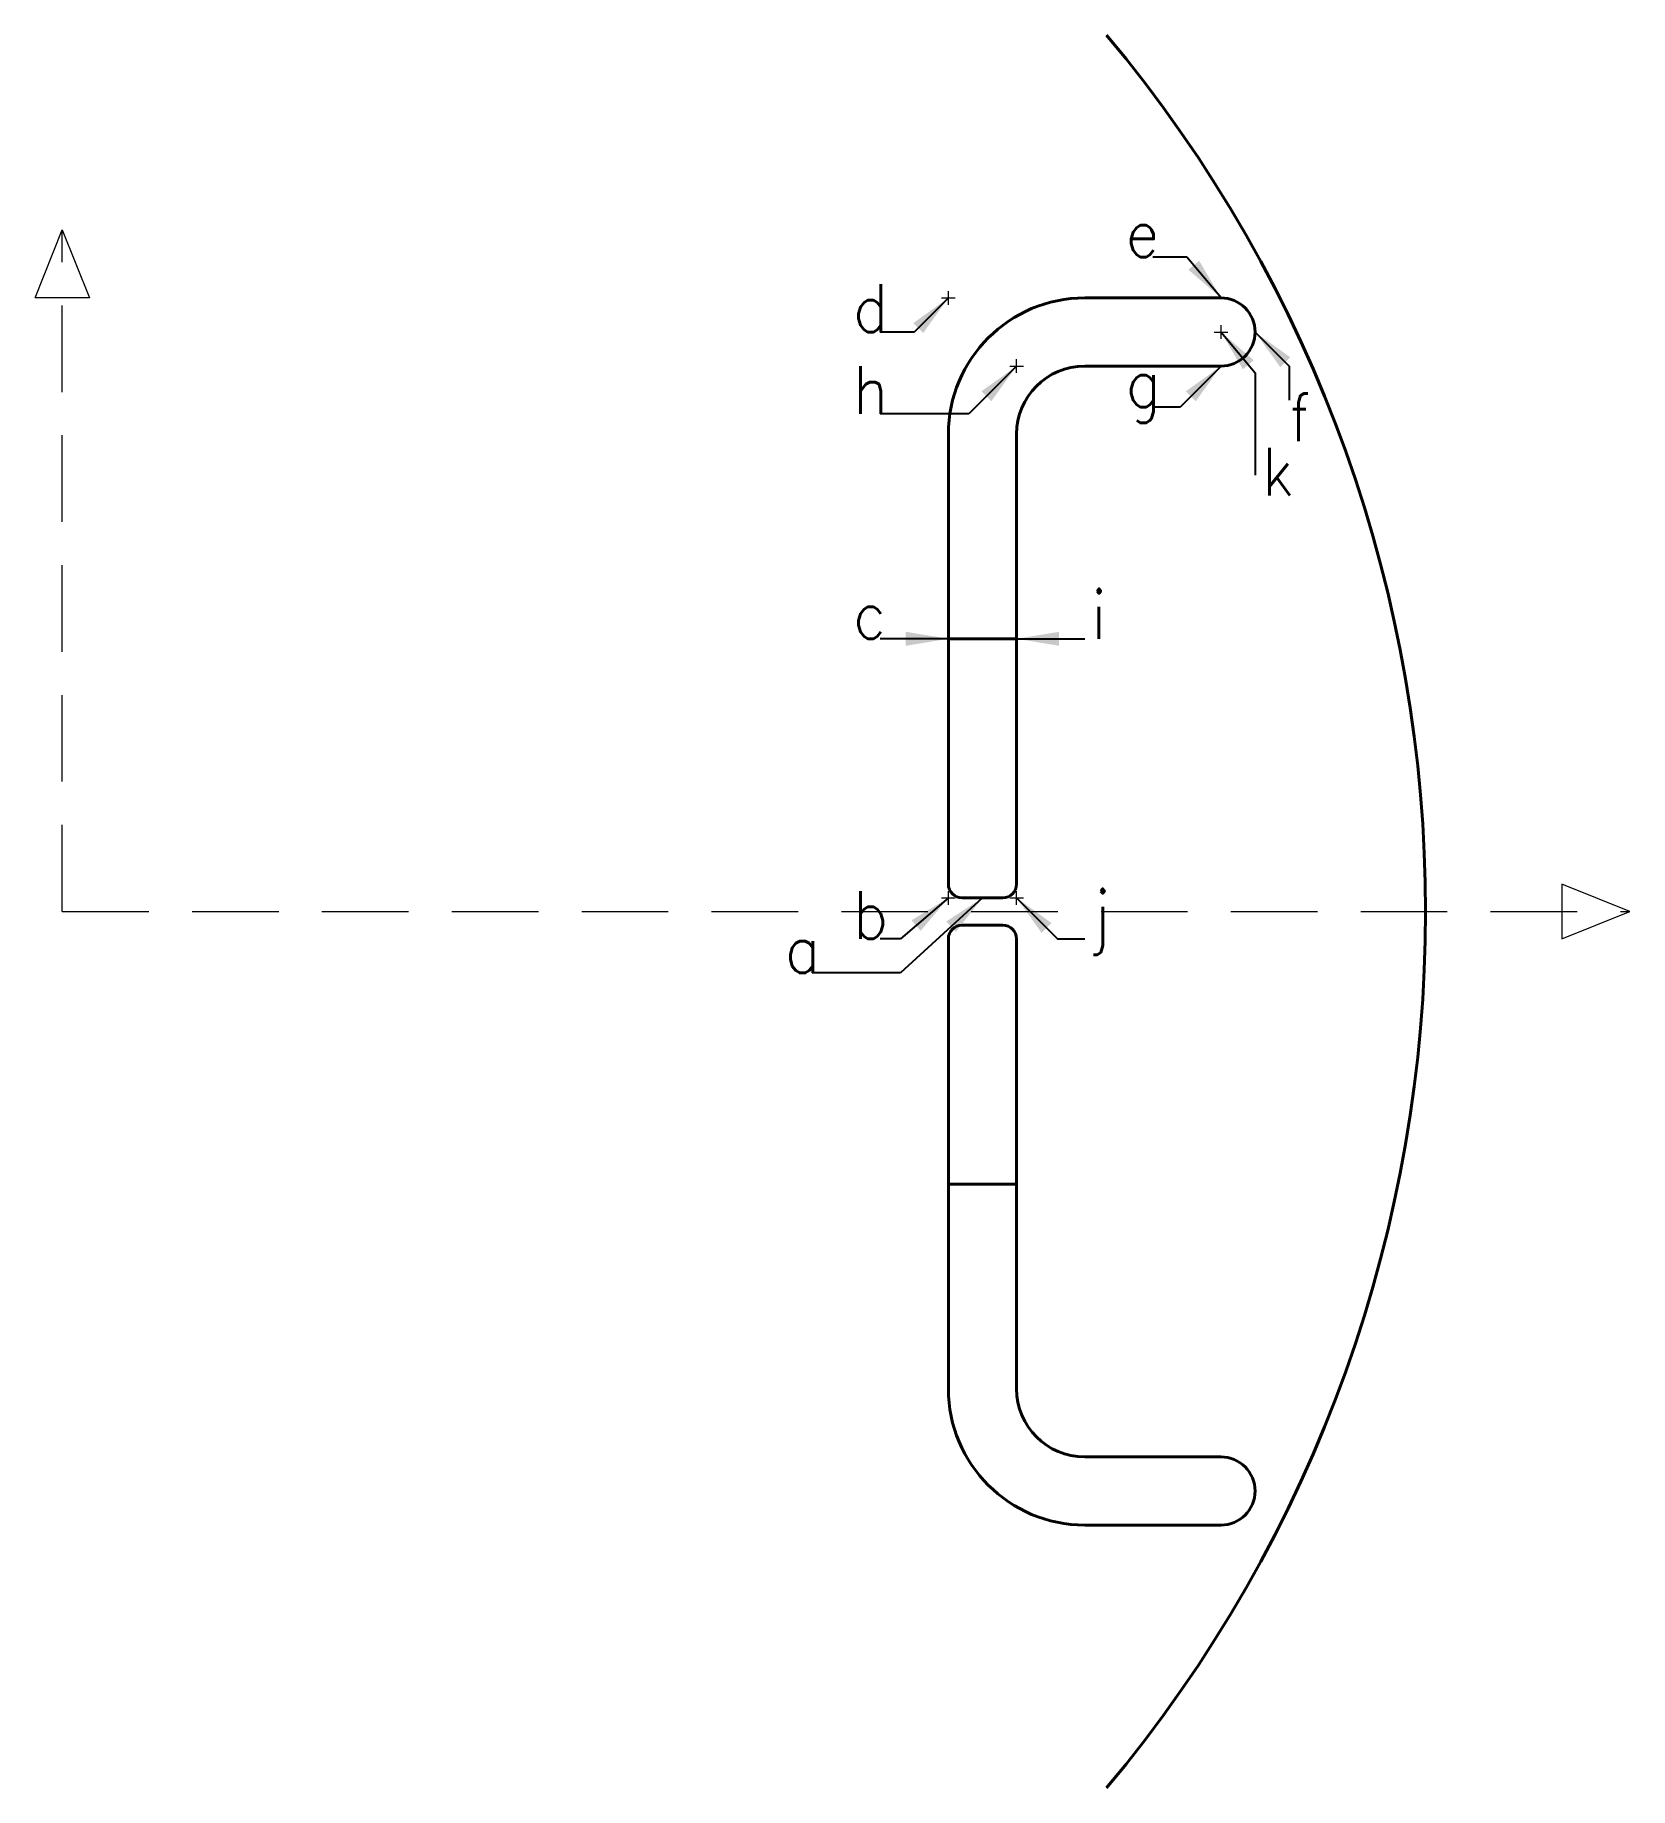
# Model space of a CAD drawing. Extents: x -4 to 230, y -129 to 129.
import ezdxf

# ---------------------------------------------------------------- set-up
doc = ezdxf.new("R2010")
doc.units = 0
doc.header["$PDMODE"] = 2
doc.linetypes.add('DASHED', pattern=[19.05, 12.7, -6.35])
doc.layers.get('0').update_dxf_attribs({"linetype": 'CONTINUOUS', "lineweight": 40})
doc.layers.add('coordinates', color=6, linetype='DASHED', lineweight=9)
doc.layers.add('points_pos', color=1, linetype='CONTINUOUS', lineweight=9)
doc.styles.get("Standard").update_dxf_attribs({"font": 'standard'})
doc.dimstyles.get("Standard").update_dxf_attribs({"dimscale": 2.5, "dimtxt": 2.5, "dimasz": 2.5, "dimexe": 1.25, "dimexo": 0.625, "dimtad": 0, "dimtoh": 1, "dimtxsty": 'standard', "dimcen": 0.09, "dimadec": 0, "dimazin": 0, "dimtfac": 1, "dimtdec": 4, "dimtofl": 0, "dimtmove": 0, "dimatfit": 3, "dimfxl": 1, "dimtolj": 1, "dimtzin": 0, "dimarcsym": 0})

msp = doc.modelspace()

# ---------------------------------------------------------------- hatches: boundary and pattern name
h = msp.add_hatch()
h.set_pattern_fill('ansi31', color=256, style=0)
h.set_pattern_definition([])
edge = h.paths.add_edge_path(flags=0)
edge.add_line((138, 2), (132, 2))
edge.add_arc((132, 4), 2, 180, 270, ccw=False)
edge.add_line((130, 4), (130, 40))
edge.add_line((130, 40), (140, 40))
edge.add_line((140, 40), (140, 4))
edge.add_arc((138, 4), 2, 270, 360, ccw=False)
h = msp.add_hatch()
h.set_pattern_fill('ansi31', color=256, style=0)
h.set_pattern_definition([])
edge = h.paths.add_edge_path(flags=0)
edge.add_line((138, -2), (132, -2))
edge.add_arc((132, -4), 2, 90, 180)
edge.add_line((130, -4), (130, -40))
edge.add_line((130, -40), (140, -40))
edge.add_line((140, -40), (140, -4))
edge.add_arc((138, -4), 2, 0, 90)

# ---------------------------------------------------------------- linework, layer by layer
for p, q in [((170, 90), (150, 90)), ((150, 80), (170, 80)), ((130, 70), (130, 40)), ((140, 40), (140, 70)), ((130, 40), (140, 40)), ((130, 40), (130, 4)), ((140, 4), (140, 40)), ((138, 2), (132, 2)), ((138, -2), (132, -2)), ((130, -4), (130, -40)), ((140, -4), (140, -40)), ((140, -40), (130, -40)), ((130, -40), (130, -70)), ((140, -40), (140, -70)), ((150, -80), (170, -80)), ((170, -90), (150, -90))]:
    msp.add_line(p, q)
for centre, radius, start, end in [((0, 0), 200, 320, 40), ((150, 70), 20, 90, 180), ((170, 85), 5, 270, 90), ((150, 70), 10, 90, 180), ((132, 4), 2, 180, 270), ((138, 4), 2, 270, 360), ((0, 0), 0, 0, 0), ((132, -4), 2, 90, 180), ((138, -4), 2, 0, 90), ((150, -70), 20, 180, 270), ((150, -70), 10, 180, 270), ((170, -85), 5, 270, 90)]:
    msp.add_arc(centre, radius, start, end)
at = {"layer": 'coordinates'}
for p, q in [((-4, 90), (0, 100)), ((0, 0), (0, 100)), ((0, 100), (4, 90)), ((4, 90), (-4, 90)), ((230, 0), (220, 4)), ((220, 4), (220, -4)), ((0, 0), (230, 0)), ((220, -4), (230, 0))]:
    msp.add_line(p, q, dxfattribs=at)
at = {"layer": 'points_pos'}
for p in [(130, 90), (170, 85), (140, 80), (130, 2), (140, 2)]:
    msp.add_point(p, dxfattribs=at)

# ---------------------------------------------------------------- texts
for s, p in [('e', (156, 96)), ('d', (116, 85)), ('h', (116, 73)), ('g', (156, 74)), ('f', (180, 69)), ('k', (176, 61)), ('i', (151, 40)), ('c', (116, 40)), ('b', (116, -4)), ('j', (151, -4)), ('a', (106, -9))]:
    msp.add_text(s, height=7, dxfattribs=at).set_placement(p)

# ---------------------------------------------------------------- leaders
for points in [[(170, 90), (165, 96), (160, 96)], [(130, 90), (125, 85), (120, 85)], [(170, 85), (175, 79), (175, 64)], [(175, 85), (180, 80), (180, 75)], [(140, 80), (133, 73), (120, 73)], [(170, 80), (164, 74), (160, 74)], [(130, 40), (120, 40)], [(140, 40), (150, 40)], [(135, 2), (123, -9), (110, -9)], [(130, 2), (123, -4), (120, -4)], [(140, 2), (146, -4), (150, -4)]]:
    msp.add_leader(points, dimstyle='Standard', dxfattribs=at)

doc.saveas('drawing.dxf')
